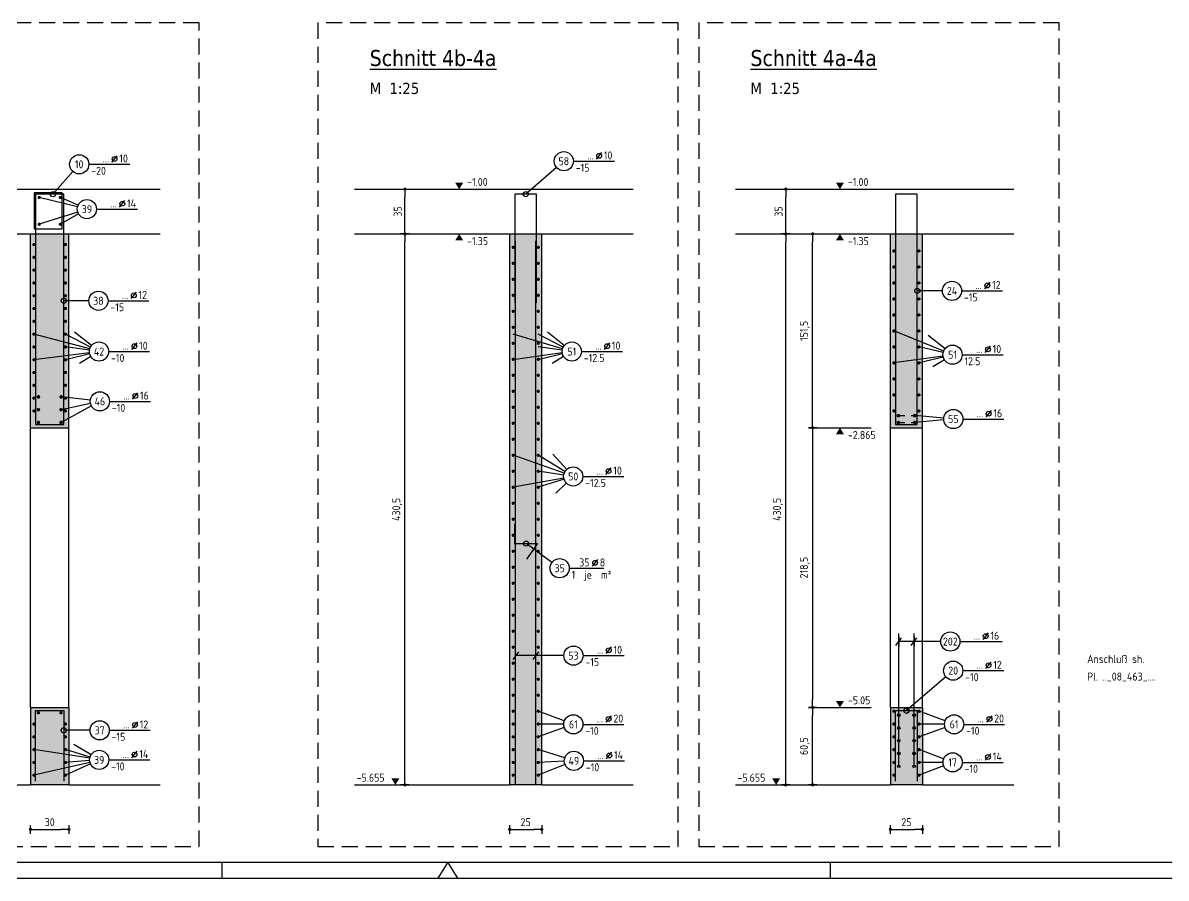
# Model space of a CAD drawing. Extents: x 40 to 158, y 100 to 142.
# Drawn here: x 67.79 to 85.65, y 99.59 to 112.96 of the extents above; entities that cross this region are included whole.
import ezdxf
from ezdxf.enums import TextEntityAlignment as Align

# ---------------------------------------------------------------- set-up
doc = ezdxf.new("R2010")
doc.units = 0
doc.header["$LTSCALE"] = 0.5
for name, pattern in [('AUSGEZOGEN', [1000.01, 1000, 0.01]), ('DASHED', [0.75, 0.5, -0.25]), ('HIDDEN2', [0.187, 0.125, -0.062]), ('STRICHLINIE', [0.75, 0.5, -0.25])]:
    doc.linetypes.add(name, pattern=pattern)
for name, color, linetype in [('ACHSEN', 7, 'Continuous'), ('AFU', 7, 'Continuous'), ('BETON', 7, 'Continuous'), ('DETAIL', 7, 'Continuous'), ('grau_mittel', 7, 'Continuous'), ('HILFE', 7, 'Continuous'), ('koten', 7, 'Continuous'), ('MASSE', 7, 'Continuous'), ('OBJEKT', 7, 'Continuous'), ('RAHMEN', 7, 'Continuous'), ('RND', 7, 'Continuous'), ('TEXT', 7, 'Continuous')]:
    doc.layers.add(name, color=color, linetype=linetype)
doc.styles.add('helv', font='tahoma.ttf')
doc.styles.add('txt', font='isocp.shx')
doc.linetypes.add('AFU_50K', pattern='A,0.15,["/",Standard,S=0.2,R=0,X=-0.01,Y=-0.1],0.07,["/",Standard,S=0.2,R=0,X=-0.01,Y=-0.1],0.15', length=0.37)
doc.dimstyles.new('DOT_I', dxfattribs={"dimscale": 0.5, "dimtxt": 0.25, "dimasz": 0.25, "dimexe": 0.1, "dimexo": 0.3, "dimgap": 0.1, "dimtad": 1, "dimdec": 3, "dimzin": 3, "dimtxsty": 'txt', "dimblk": 'DOT', "dimblk1": 'DOT', "dimblk2": 'DOT', "dimsah": 1, "dimcen": 0.1, "dimse1": 1, "dimse2": 1, "dimazin": 0, "dimtfac": 1, "dimtdec": 4, "dimtix": 1, "dimtmove": 2, "dimatfit": 3, "dimfxl": 0, "dimtvp": 1, "dimtolj": 1, "dimtzin": 0, "dimarcsym": 0})

# ---------------------------------------------------------------- blocks, each defined once
blk = doc.blocks.new('DOT')
at = {"layer": 'MASSE', "color": 7, "linetype": 'Continuous'}
for p, q in [((0, 0), (-1, 0)), ((0, 0.54), (0, -0.54))]:
    blk.add_line(p, q, dxfattribs=at)
at = {"layer": 'MASSE', "color": 7, "linetype": 'Continuous', "const_width": 0.2}
blk.add_lwpolyline([(-0.1, 0, 1), (0.1, 0, 1)], format="xyb", close=True, dxfattribs=at)
blk = doc.blocks.new('*D1217')
at = {"layer": 'DEFPOINTS', "color": 0, "linetype": 'AUSGEZOGEN', "transparency": 16777216}
for p in [(67.91, 100.353), (68.51, 100.353), (68.51, 100.353)]:
    blk.add_point(p, dxfattribs=at)
at = {"layer": 'MASSE', "color": 0, "linetype": 'AUSGEZOGEN', "lineweight": -2, "transparency": 16777216}
blk.add_line((68.035, 100.353), (68.385, 100.353), dxfattribs=at)
at = {"layer": 'MASSE', "color": 0, "linetype": 'AUSGEZOGEN', "lineweight": -2, "transparency": 16777216, "xscale": 0.125, "yscale": 0.125, "zscale": 0.125, "rotation": 180}
blk.add_blockref('DOT', (67.91, 100.353), dxfattribs=at)
at = {"layer": 'MASSE', "color": 0, "linetype": 'AUSGEZOGEN', "lineweight": -2, "transparency": 16777216, "xscale": 0.125, "yscale": 0.125, "zscale": 0.125}
blk.add_blockref('DOT', (68.51, 100.353), dxfattribs=at)
at = {"layer": 'MASSE', "color": 0, "linetype": 'AUSGEZOGEN', "transparency": 16777216, "insert": (68.21, 100.466), "char_height": 0.125, "attachment_point": 5, "style": 'txt'}
blk.add_mtext('\\A1;30', dxfattribs=at)
blk = doc.blocks.new('RND_LEI')
at = {"layer": 'RND', "color": 7, "linetype": 'Continuous'}
blk.add_line((1.022, 0.066), (1.19, 0.27), dxfattribs=at)
for centre, radius in [((0, 0), 0.3), ((1.106, 0.168), 0.075)]:
    blk.add_circle(centre, radius, dxfattribs=at)
at = {"layer": 'RND', "color": 7, "linetype": 'Continuous', "style": 'txt'}
blk.add_attdef('POSL', text='', height=0.25, dxfattribs=at).set_placement((0, 0), align=Align.MIDDLE)
blk.add_attdef('ANZ', text='', height=0.25, dxfattribs=at).set_placement((0.931, 0.057), align=Align.RIGHT)
for tag, p in [('DUM', (1.253, 0.057)), ('ABSTD', (1.674, 0.057)), ('POSTXT', (0.374, -0.327))]:
    blk.add_attdef(tag, p, '', height=0.25, dxfattribs=at)
blk = doc.blocks.new('*D1242')
at = {"layer": 'DEFPOINTS', "color": 0, "linetype": 'AUSGEZOGEN', "transparency": 16777216}
for p in [(80.131, 102.259), (80.131, 102.259), (80.131, 101.049)]:
    blk.add_point(p, dxfattribs=at)
at = {"layer": 'MASSE', "color": 0, "linetype": 'AUSGEZOGEN', "lineweight": -2, "transparency": 16777216}
blk.add_line((80.131, 101.174), (80.131, 102.134), dxfattribs=at)
at = {"layer": 'MASSE', "color": 0, "linetype": 'AUSGEZOGEN', "lineweight": -2, "transparency": 16777216, "xscale": 0.125, "yscale": 0.125, "zscale": 0.125}
for p, rotation in [((80.131, 102.259), 90), ((80.131, 101.049), 270)]:
    blk.add_blockref('DOT', p, dxfattribs=dict(at, rotation=rotation))
at = {"layer": 'MASSE', "color": 0, "linetype": 'AUSGEZOGEN', "transparency": 16777216, "insert": (80.009, 101.654), "char_height": 0.125, "attachment_point": 5, "rotation": 90, "style": 'txt'}
blk.add_mtext('\\A1;60,5', dxfattribs=at)
blk = doc.blocks.new('*D1243')
at = {"layer": 'DEFPOINTS', "color": 0, "linetype": 'AUSGEZOGEN', "transparency": 16777216}
for p in [(79.71, 109.659), (79.71, 109.659), (79.71, 101.049)]:
    blk.add_point(p, dxfattribs=at)
at = {"layer": 'MASSE', "color": 0, "linetype": 'AUSGEZOGEN', "lineweight": -2, "transparency": 16777216}
blk.add_line((79.71, 101.174), (79.71, 109.534), dxfattribs=at)
at = {"layer": 'MASSE', "color": 0, "linetype": 'AUSGEZOGEN', "lineweight": -2, "transparency": 16777216, "xscale": 0.125, "yscale": 0.125, "zscale": 0.125}
for p, rotation in [((79.71, 109.659), 90), ((79.71, 101.049), 270)]:
    blk.add_blockref('DOT', p, dxfattribs=dict(at, rotation=rotation))
at = {"layer": 'MASSE', "color": 0, "linetype": 'AUSGEZOGEN', "transparency": 16777216, "insert": (79.588, 105.354), "char_height": 0.125, "attachment_point": 5, "rotation": 90, "style": 'txt'}
blk.add_mtext('\\A1;430,5', dxfattribs=at)
blk = doc.blocks.new('OKRD_U')
at = {"color": 0, "linetype": 'ByBlock'}
blk.add_solid([(-0.125, -0.202), (0.125, -0.202), (0, 0)], dxfattribs=at)
at = {"color": 0, "linetype": 'ByBlock', "style": 'txt'}
blk.add_attdef('OKRD', (0.25, -0.35), '', height=0.25, dxfattribs=at)
blk = doc.blocks.new('OKRD_O')
at = {"color": 0, "linetype": 'ByBlock'}
blk.add_solid([(-0.125, 0.202), (0.125, 0.202), (0, 0)], dxfattribs=at)
at = {"color": 0, "linetype": 'ByBlock', "style": 'txt'}
blk.add_attdef('OKRD', (0.25, 0.1), '', height=0.25, dxfattribs=at)
blk = doc.blocks.new('*D1244')
at = {"layer": 'DEFPOINTS', "color": 0, "linetype": 'AUSGEZOGEN', "transparency": 16777216}
for p in [(79.71, 110.359), (79.71, 110.359), (79.71, 109.659)]:
    blk.add_point(p, dxfattribs=at)
at = {"layer": 'MASSE', "color": 0, "linetype": 'AUSGEZOGEN', "lineweight": -2, "transparency": 16777216}
blk.add_line((79.71, 109.784), (79.71, 110.234), dxfattribs=at)
at = {"layer": 'MASSE', "color": 0, "linetype": 'AUSGEZOGEN', "lineweight": -2, "transparency": 16777216, "xscale": 0.125, "yscale": 0.125, "zscale": 0.125}
for p, rotation in [((79.71, 110.359), 90), ((79.71, 109.659), 270)]:
    blk.add_blockref('DOT', p, dxfattribs=dict(at, rotation=rotation))
at = {"layer": 'MASSE', "color": 0, "linetype": 'AUSGEZOGEN', "transparency": 16777216, "insert": (79.598, 110.009), "char_height": 0.125, "attachment_point": 5, "rotation": 90, "style": 'txt'}
blk.add_mtext('\\A1;35', dxfattribs=at)
blk = doc.blocks.new('*D1245')
at = {"layer": 'DEFPOINTS', "color": 0, "linetype": 'AUSGEZOGEN', "transparency": 16777216}
for p in [(80.131, 106.629), (80.131, 102.259), (80.131, 102.259)]:
    blk.add_point(p, dxfattribs=at)
at = {"layer": 'MASSE', "color": 0, "linetype": 'AUSGEZOGEN', "lineweight": -2, "transparency": 16777216}
blk.add_line((80.131, 106.504), (80.131, 102.384), dxfattribs=at)
at = {"layer": 'MASSE', "color": 0, "linetype": 'AUSGEZOGEN', "lineweight": -2, "transparency": 16777216, "xscale": 0.125, "yscale": 0.125, "zscale": 0.125}
for p, rotation in [((80.131, 106.629), 90), ((80.131, 102.259), 270)]:
    blk.add_blockref('DOT', p, dxfattribs=dict(at, rotation=rotation))
at = {"layer": 'MASSE', "color": 0, "linetype": 'AUSGEZOGEN', "transparency": 16777216, "insert": (80.009, 104.444), "char_height": 0.125, "attachment_point": 5, "rotation": 90, "style": 'txt'}
blk.add_mtext('\\A1;218,5', dxfattribs=at)
blk = doc.blocks.new('*D1246')
at = {"layer": 'DEFPOINTS', "color": 0, "linetype": 'AUSGEZOGEN', "transparency": 16777216}
for p in [(80.131, 109.659), (80.131, 109.659), (80.131, 106.629)]:
    blk.add_point(p, dxfattribs=at)
at = {"layer": 'MASSE', "color": 0, "linetype": 'AUSGEZOGEN', "lineweight": -2, "transparency": 16777216}
blk.add_line((80.131, 106.754), (80.131, 109.534), dxfattribs=at)
at = {"layer": 'MASSE', "color": 0, "linetype": 'AUSGEZOGEN', "lineweight": -2, "transparency": 16777216, "xscale": 0.125, "yscale": 0.125, "zscale": 0.125}
for p, rotation in [((80.131, 109.659), 90), ((80.131, 106.629), 270)]:
    blk.add_blockref('DOT', p, dxfattribs=dict(at, rotation=rotation))
at = {"layer": 'MASSE', "color": 0, "linetype": 'AUSGEZOGEN', "transparency": 16777216, "insert": (80.009, 108.144), "char_height": 0.125, "attachment_point": 5, "rotation": 90, "style": 'txt'}
blk.add_mtext('\\A1;151,5', dxfattribs=at)
blk = doc.blocks.new('*D1247')
at = {"layer": 'DEFPOINTS', "color": 0, "linetype": 'AUSGEZOGEN', "transparency": 16777216}
for p in [(81.346, 100.353), (81.846, 100.353), (81.846, 100.353)]:
    blk.add_point(p, dxfattribs=at)
at = {"layer": 'MASSE', "color": 0, "linetype": 'AUSGEZOGEN', "lineweight": -2, "transparency": 16777216}
blk.add_line((81.471, 100.353), (81.721, 100.353), dxfattribs=at)
at = {"layer": 'MASSE', "color": 0, "linetype": 'AUSGEZOGEN', "lineweight": -2, "transparency": 16777216, "xscale": 0.125, "yscale": 0.125, "zscale": 0.125, "rotation": 180}
blk.add_blockref('DOT', (81.346, 100.353), dxfattribs=at)
at = {"layer": 'MASSE', "color": 0, "linetype": 'AUSGEZOGEN', "lineweight": -2, "transparency": 16777216, "xscale": 0.125, "yscale": 0.125, "zscale": 0.125}
blk.add_blockref('DOT', (81.846, 100.353), dxfattribs=at)
at = {"layer": 'MASSE', "color": 0, "linetype": 'AUSGEZOGEN', "transparency": 16777216, "insert": (81.596, 100.466), "char_height": 0.125, "attachment_point": 5, "style": 'txt'}
blk.add_mtext('\\A1;25', dxfattribs=at)
blk = doc.blocks.new('*D1239')
at = {"layer": 'DEFPOINTS', "color": 0, "linetype": 'AUSGEZOGEN', "transparency": 16777216}
for p in [(73.761, 109.659), (73.761, 109.659), (73.761, 101.049)]:
    blk.add_point(p, dxfattribs=at)
at = {"layer": 'MASSE', "color": 0, "linetype": 'AUSGEZOGEN', "lineweight": -2, "transparency": 16777216}
blk.add_line((73.761, 101.174), (73.761, 109.534), dxfattribs=at)
at = {"layer": 'MASSE', "color": 0, "linetype": 'AUSGEZOGEN', "lineweight": -2, "transparency": 16777216, "xscale": 0.125, "yscale": 0.125, "zscale": 0.125}
for p, rotation in [((73.761, 109.659), 90), ((73.761, 101.049), 270)]:
    blk.add_blockref('DOT', p, dxfattribs=dict(at, rotation=rotation))
at = {"layer": 'MASSE', "color": 0, "linetype": 'AUSGEZOGEN', "transparency": 16777216, "insert": (73.639, 105.354), "char_height": 0.125, "attachment_point": 5, "rotation": 90, "style": 'txt'}
blk.add_mtext('\\A1;430,5', dxfattribs=at)
blk = doc.blocks.new('*D1240')
at = {"layer": 'DEFPOINTS', "color": 0, "linetype": 'AUSGEZOGEN', "transparency": 16777216}
for p in [(73.761, 110.359), (73.761, 110.359), (73.761, 109.659)]:
    blk.add_point(p, dxfattribs=at)
at = {"layer": 'MASSE', "color": 0, "linetype": 'AUSGEZOGEN', "lineweight": -2, "transparency": 16777216}
blk.add_line((73.761, 109.784), (73.761, 110.234), dxfattribs=at)
at = {"layer": 'MASSE', "color": 0, "linetype": 'AUSGEZOGEN', "lineweight": -2, "transparency": 16777216, "xscale": 0.125, "yscale": 0.125, "zscale": 0.125}
for p, rotation in [((73.761, 110.359), 90), ((73.761, 109.659), 270)]:
    blk.add_blockref('DOT', p, dxfattribs=dict(at, rotation=rotation))
at = {"layer": 'MASSE', "color": 0, "linetype": 'AUSGEZOGEN', "transparency": 16777216, "insert": (73.648, 110.009), "char_height": 0.125, "attachment_point": 5, "rotation": 90, "style": 'txt'}
blk.add_mtext('\\A1;35', dxfattribs=at)
blk = doc.blocks.new('*D1241')
at = {"layer": 'DEFPOINTS', "color": 0, "linetype": 'AUSGEZOGEN', "transparency": 16777216}
for p in [(75.397, 100.353), (75.897, 100.353), (75.897, 100.353)]:
    blk.add_point(p, dxfattribs=at)
at = {"layer": 'MASSE', "color": 0, "linetype": 'AUSGEZOGEN', "lineweight": -2, "transparency": 16777216}
blk.add_line((75.522, 100.353), (75.772, 100.353), dxfattribs=at)
at = {"layer": 'MASSE', "color": 0, "linetype": 'AUSGEZOGEN', "lineweight": -2, "transparency": 16777216, "xscale": 0.125, "yscale": 0.125, "zscale": 0.125, "rotation": 180}
blk.add_blockref('DOT', (75.397, 100.353), dxfattribs=at)
at = {"layer": 'MASSE', "color": 0, "linetype": 'AUSGEZOGEN', "lineweight": -2, "transparency": 16777216, "xscale": 0.125, "yscale": 0.125, "zscale": 0.125}
blk.add_blockref('DOT', (75.897, 100.353), dxfattribs=at)
at = {"layer": 'MASSE', "color": 0, "linetype": 'AUSGEZOGEN', "transparency": 16777216, "insert": (75.647, 100.466), "char_height": 0.125, "attachment_point": 5, "style": 'txt'}
blk.add_mtext('\\A1;25', dxfattribs=at)
blk = doc.blocks.new('lei_gre')
at = {"layer": 'RND', "color": 7, "linetype": 'Continuous'}
for p, q in [((-0.09, -0.12), (0.09, 0.12)), ((0, 0.15), (0, -0.15))]:
    blk.add_line(p, q, dxfattribs=at)
blk = doc.blocks.new('A0-19-0')
at = {"color": 7, "linetype": 'Continuous'}
for p, q in [((68.95, 0.5), (68.64, 0)), ((69.26, 0), (68.95, 0.5))]:
    blk.add_line(p, q, dxfattribs=at)
at = {"layer": 'RAHMEN', "color": 5}
blk.add_line((2, 0.5), (137.4, 0.5), dxfattribs=at)
at = {"layer": 'RAHMEN', "color": 7}
for p, q in [((61.9, 0), (61.9, 0.5)), ((80.9, 0.5), (80.9, 0))]:
    blk.add_line(p, q, dxfattribs=at)
at = {"layer": 'RAHMEN'}
blk.add_line((0, 0), (137.9, 0), dxfattribs=at)

msp = doc.modelspace()

# ---------------------------------------------------------------- hatches: boundary and pattern name
at = {"layer": 'grau_mittel'}
for points in [[(68.5097, 109.6586), (67.9097, 109.6586), (67.9097, 106.6286), (68.5097, 106.6286)], [(75.3969, 101.0486), (75.8969, 101.0486), (75.8969, 109.6586), (75.3969, 109.6586)], [(81.3462, 106.6286), (81.8462, 106.6286), (81.8462, 109.6586), (81.3462, 109.6586)], [(68.5097, 102.2586), (67.9097, 102.2586), (67.9097, 101.0486), (68.5097, 101.0486)], [(81.3462, 102.2586), (81.3462, 101.0486), (81.8462, 101.0486), (81.8462, 102.2586)]]:
    msp.add_hatch(color=61, dxfattribs=at).paths.add_polyline_path(points)

# ---------------------------------------------------------------- linework, layer by layer
at = {"layer": 'ACHSEN', "color": 140, "linetype": 'AUSGEZOGEN'}
for p, q in [((81.4762, 101.3386), (81.4762, 103.4128)), ((81.7162, 101.3386), (81.7162, 103.4128))]:
    msp.add_line(p, q, dxfattribs=at)
at = {"layer": 'AFU', "color": 8, "linetype": 'AFU_50K'}
for p, q in [((67.9097, 109.6586), (68.5097, 109.6586)), ((75.3969, 109.6586), (75.8969, 109.6586)), ((81.3462, 109.6586), (81.8462, 109.6586)), ((68.5097, 101.0486), (67.9097, 101.0486)), ((75.8969, 101.0486), (75.3969, 101.0486)), ((81.8462, 101.0486), (81.3462, 101.0486))]:
    msp.add_line(p, q, dxfattribs=at)
at = {"layer": 'BETON', "color": 6, "linetype": 'AUSGEZOGEN'}
for p, q in [((65.4873, 110.3586), (69.9372, 110.3586)), ((72.9745, 110.3586), (77.3244, 110.3586)), ((78.9238, 110.3586), (83.2737, 110.3586)), ((65.4873, 109.6586), (67.9097, 109.6586)), ((67.9097, 106.6286), (67.9097, 109.6586)), ((68.5097, 106.6286), (68.5097, 109.6586)), ((68.5097, 109.6586), (69.9372, 109.6586)), ((72.9745, 109.6586), (75.3969, 109.6586)), ((75.3969, 101.0486), (75.3969, 109.6586)), ((75.8969, 101.0486), (75.8969, 109.6586)), ((75.8969, 109.6586), (77.3244, 109.6586)), ((78.9238, 109.6586), (81.3462, 109.6586)), ((81.3462, 106.6286), (81.3462, 109.6586)), ((81.8462, 106.6286), (81.8462, 109.6586)), ((81.8462, 109.6586), (83.2737, 109.6586)), ((67.9097, 106.6286), (68.5097, 106.6286)), ((81.3462, 106.6286), (81.8462, 106.6286)), ((67.9097, 102.2586), (68.5097, 102.2586)), ((67.9097, 102.2586), (67.9097, 101.0486)), ((68.5097, 102.2586), (68.5097, 101.0486)), ((81.3462, 102.2586), (81.8462, 102.2586)), ((81.3462, 102.2586), (81.3462, 101.0486)), ((81.8462, 102.2586), (81.8462, 101.0486)), ((65.4873, 101.0486), (67.9097, 101.0486)), ((68.5097, 101.0486), (69.9372, 101.0486)), ((72.9745, 101.0486), (75.3969, 101.0486)), ((75.8969, 101.0486), (77.3244, 101.0486)), ((78.9238, 101.0486), (81.3462, 101.0486)), ((81.8462, 101.0486), (83.2737, 101.0486))]:
    msp.add_line(p, q, dxfattribs=at)
at = {"layer": 'DETAIL', "color": 102, "linetype": 'STRICHLINIE'}
for points in [[(64.914, 112.9572), (64.914, 100.0879), (70.5442, 100.0879), (70.5442, 112.9572)], [(72.4012, 112.9572), (72.4012, 100.0879), (78.0314, 100.0879), (78.0314, 112.9572)], [(78.3505, 112.9572), (78.3505, 100.0879), (83.9807, 100.0879), (83.9807, 112.9572)]]:
    msp.add_lwpolyline(points, close=True, dxfattribs=at)
at = {"layer": 'HILFE', "color": 102, "linetype": 'AUSGEZOGEN'}
for p, q in [((80.1309, 106.6286), (81.0475, 106.6286)), ((80.1309, 102.2586), (81.0475, 102.2586))]:
    msp.add_line(p, q, dxfattribs=at)
at = {"layer": 'OBJEKT', "color": 7, "linetype": 'AUSGEZOGEN'}
for p, q in [((67.9097, 102.2586), (67.9097, 106.6286)), ((68.5097, 102.2586), (68.5097, 106.6286)), ((81.3462, 102.2586), (81.3462, 106.6286)), ((81.8462, 102.2586), (81.8462, 106.6286))]:
    msp.add_line(p, q, dxfattribs=at)
at = {"layer": 'RND', "color": 7, "linetype": 'AUSGEZOGEN'}
for p, q in [((76.3924, 110.7947), (77.0324, 110.7947)), ((68.821, 110.7466), (69.461, 110.7466)), ((68.9411, 110.0459), (69.5811, 110.0459)), ((69.1211, 108.6144), (69.7611, 108.6144)), ((82.4576, 108.7691), (83.0976, 108.7691)), ((69.1304, 107.821), (69.7704, 107.821)), ((76.5176, 107.821), (77.1576, 107.821)), ((82.4669, 107.771), (83.1069, 107.771)), ((69.144, 107.0419), (69.784, 107.0419)), ((82.4784, 106.7656), (83.1184, 106.7656)), ((76.5395, 105.8683), (77.1795, 105.8683)), ((76.3284, 104.4342), (76.8684, 104.4342)), ((82.4319, 103.2884), (83.0919, 103.2884)), ((76.5432, 103.0686), (77.1832, 103.0686)), ((82.4766, 102.8339), (83.1166, 102.8339)), ((69.1401, 101.9014), (69.7801, 101.9014)), ((76.5413, 101.9947), (77.1813, 101.9947)), ((82.4906, 101.9947), (83.1306, 101.9947)), ((69.1329, 101.4386), (69.7729, 101.4386)), ((76.5502, 101.4244), (77.1902, 101.4244)), ((82.4678, 101.4007), (83.1078, 101.4007))]:
    msp.add_line(p, q, dxfattribs=at)
at = {"layer": 'RND', "color": 102, "linetype": 'AUSGEZOGEN'}
for p, q in [((68.572, 110.634), (68.2597, 110.2786)), ((76.1289, 110.6966), (75.6469, 110.28)), ((68.6454, 110.0816), (68.0463, 110.2286)), ((68.6538, 110.1063), (68.376, 110.2286)), ((68.6481, 110.0005), (68.0463, 109.8097)), ((68.6607, 109.9717), (68.376, 109.8097)), ((68.8211, 108.6144), (68.4297, 108.6144)), ((82.1576, 108.7691), (81.7662, 108.7691)), ((68.8365, 107.8636), (67.9634, 108.0924)), ((68.8472, 107.8899), (68.456, 108.0924)), ((68.8626, 107.9138), (68.5996, 108.1212)), ((76.2238, 107.8636), (75.4506, 108.0924)), ((76.2344, 107.8899), (75.8432, 108.0924)), ((76.2498, 107.9138), (75.9868, 108.1212)), ((82.1779, 107.8273), (81.3999, 108.1424)), ((82.1991, 107.8638), (81.9361, 108.0712)), ((68.8318, 107.8002), (67.9634, 107.6924)), ((68.8317, 107.8412), (68.456, 107.8924)), ((68.8347, 107.7853), (68.456, 107.6924)), ((68.8527, 107.7423), (68.6738, 107.6322)), ((76.219, 107.8002), (75.4506, 107.6924)), ((76.219, 107.8412), (75.8432, 107.8924)), ((76.2219, 107.7853), (75.8432, 107.6924)), ((76.2399, 107.7423), (76.061, 107.6322)), ((82.1683, 107.7502), (81.3999, 107.6424)), ((82.1708, 107.8048), (81.7925, 107.8924)), ((82.1712, 107.7353), (81.7925, 107.6424)), ((82.1892, 107.6923), (82.0103, 107.5822)), ((68.845, 107.0592), (68.3887, 107.112)), ((68.8473, 107.0104), (68.3887, 106.912)), ((68.8623, 106.9701), (68.3887, 106.712)), ((82.179, 106.7788), (81.7252, 106.8192)), ((82.179, 106.7523), (81.7252, 106.712)), ((76.2481, 105.9182), (75.4506, 106.1994)), ((76.2612, 105.946), (75.8432, 106.1994)), ((76.2885, 105.9791), (76.0707, 106.2181)), ((76.2411, 105.8903), (75.8432, 105.9494)), ((76.2419, 105.8417), (75.4506, 105.6994)), ((76.2462, 105.824), (75.8432, 105.6994)), ((76.2815, 105.7642), (76.119, 105.6075)), ((76.0573, 104.5227), (75.6523, 104.8187)), ((82.1319, 103.2884), (81.4762, 103.2884)), ((76.2432, 103.0686), (75.4904, 103.0686)), ((82.2127, 102.7364), (81.5962, 102.2086)), ((76.2508, 102.0472), (75.8432, 102.1994)), ((82.2001, 102.0472), (81.7925, 102.1994)), ((68.8401, 101.9014), (68.4297, 101.9014)), ((76.2413, 101.996), (75.8432, 101.9994)), ((76.25, 101.9444), (75.8432, 101.7994)), ((82.1906, 101.996), (81.7925, 101.9994)), ((82.1993, 101.9444), (81.7925, 101.7994)), ((68.8551, 101.5171), (68.5882, 101.681)), ((68.8352, 101.4644), (67.9634, 101.5994)), ((68.8395, 101.4824), (68.456, 101.5994)), ((76.2571, 101.4693), (75.8432, 101.5994)), ((82.1775, 101.4537), (81.7925, 101.5994)), ((68.8378, 101.4008), (67.9634, 101.1994)), ((68.8333, 101.4275), (68.456, 101.3994)), ((68.8463, 101.3766), (68.456, 101.1994)), ((76.2504, 101.4177), (75.8432, 101.3994)), ((76.2611, 101.3682), (75.8432, 101.1994)), ((82.1678, 101.4003), (81.7925, 101.3994)), ((82.1777, 101.347), (81.7925, 101.1994))]:
    msp.add_line(p, q, dxfattribs=at)
at = {"layer": 'RND', "color": 1, "linetype": 'HIDDEN2'}
for p, q in [((81.4697, 106.8192), (81.7252, 106.8192)), ((81.4697, 106.712), (81.7252, 106.712))]:
    msp.add_line(p, q, dxfattribs=at)
at = {"layer": 'RND', "color": 1, "linetype": 'AUSGEZOGEN'}
for points in [[(67.9665, 109.7391), (68.4065, 109.7391), (68.4065, 110.2991), (67.9665, 110.2991)], [(67.9897, 106.6786), (68.4297, 106.6786), (68.4297, 110.2786), (67.9897, 110.2786)], [(81.4262, 106.6786), (81.7662, 106.6786), (81.7662, 110.2786), (81.4262, 110.2786)]]:
    msp.add_lwpolyline(points, close=True, dxfattribs=at)
at = {"layer": 'RND', "color": 7, "linetype": 'AUSGEZOGEN'}
for points, const_width in [([(68.0338, 110.2286, 1), (68.0588, 110.2286, 1)], 0.025), ([(68.3885, 110.2286, -1), (68.3635, 110.2286, -1)], 0.025), ([(68.0338, 109.8097, -1), (68.0588, 109.8097, -1)], 0.025), ([(68.3885, 109.8097, 1), (68.3635, 109.8097, 1)], 0.025), ([(67.9509, 109.4924, 1), (67.9759, 109.4924, 1)], 0.025), ([(68.4685, 109.4924, -1), (68.4435, 109.4924, -1)], 0.025), ([(75.4381, 109.4494, 1), (75.4631, 109.4494, 1)], 0.025), ([(75.8557, 109.4494, -1), (75.8307, 109.4494, -1)], 0.025), ([(81.3874, 109.3924, 1), (81.4124, 109.3924, 1)], 0.025), ([(81.805, 109.3924, -1), (81.78, 109.3924, -1)], 0.025), ([(67.9509, 109.2924, 1), (67.9759, 109.2924, 1)], 0.025), ([(68.4685, 109.2924, -1), (68.4435, 109.2924, -1)], 0.025), ([(75.4381, 109.1994, 1), (75.4631, 109.1994, 1)], 0.025), ([(75.8557, 109.1994, -1), (75.8307, 109.1994, -1)], 0.025), ([(81.3874, 109.1424, 1), (81.4124, 109.1424, 1)], 0.025), ([(81.805, 109.1424, -1), (81.78, 109.1424, -1)], 0.025), ([(67.9509, 109.0924, 1), (67.9759, 109.0924, 1)], 0.025), ([(68.4685, 109.0924, -1), (68.4435, 109.0924, -1)], 0.025), ([(75.4381, 108.9494, 1), (75.4631, 108.9494, 1)], 0.025), ([(75.8557, 108.9494, -1), (75.8307, 108.9494, -1)], 0.025), ([(67.9509, 108.8924, 1), (67.9759, 108.8924, 1)], 0.025), ([(68.4685, 108.8924, -1), (68.4435, 108.8924, -1)], 0.025), ([(81.3874, 108.8924, 1), (81.4124, 108.8924, 1)], 0.025), ([(81.805, 108.8924, -1), (81.78, 108.8924, -1)], 0.025), ([(67.9509, 108.6924, 1), (67.9759, 108.6924, 1)], 0.025), ([(68.4685, 108.6924, -1), (68.4435, 108.6924, -1)], 0.025), ([(75.4381, 108.6994, 1), (75.4631, 108.6994, 1)], 0.025), ([(75.8557, 108.6994, -1), (75.8307, 108.6994, -1)], 0.025), ([(81.3874, 108.6424, 1), (81.4124, 108.6424, 1)], 0.025), ([(81.805, 108.6424, -1), (81.78, 108.6424, -1)], 0.025), ([(67.9509, 108.4924, 1), (67.9759, 108.4924, 1)], 0.025), ([(68.4685, 108.4924, -1), (68.4435, 108.4924, -1)], 0.025), ([(75.4381, 108.4494, 1), (75.4631, 108.4494, 1)], 0.025), ([(75.8557, 108.4494, -1), (75.8307, 108.4494, -1)], 0.025), ([(67.9509, 108.2924, 1), (67.9759, 108.2924, 1)], 0.025), ([(68.4685, 108.2924, -1), (68.4435, 108.2924, -1)], 0.025), ([(81.3874, 108.3924, 1), (81.4124, 108.3924, 1)], 0.025), ([(81.805, 108.3924, -1), (81.78, 108.3924, -1)], 0.025), ([(67.9509, 108.0924, 1), (67.9759, 108.0924, 1)], 0.025), ([(68.4685, 108.0924, -1), (68.4435, 108.0924, -1)], 0.025), ([(75.4381, 108.1994, 1), (75.4631, 108.1994, 1)], 0.025), ([(75.8557, 108.1994, -1), (75.8307, 108.1994, -1)], 0.025), ([(81.3874, 108.1424, 1), (81.4124, 108.1424, 1)], 0.025), ([(81.805, 108.1424, -1), (81.78, 108.1424, -1)], 0.025), ([(67.9509, 107.8924, 1), (67.9759, 107.8924, 1)], 0.025), ([(68.4685, 107.8924, -1), (68.4435, 107.8924, -1)], 0.025), ([(75.4381, 107.9494, 1), (75.4631, 107.9494, 1)], 0.025), ([(75.8557, 107.9494, -1), (75.8307, 107.9494, -1)], 0.025), ([(81.3874, 107.8924, 1), (81.4124, 107.8924, 1)], 0.025), ([(81.805, 107.8924, -1), (81.78, 107.8924, -1)], 0.025), ([(67.9509, 107.6924, 1), (67.9759, 107.6924, 1)], 0.025), ([(68.4685, 107.6924, -1), (68.4435, 107.6924, -1)], 0.025), ([(75.4381, 107.6994, 1), (75.4631, 107.6994, 1)], 0.025), ([(75.8557, 107.6994, -1), (75.8307, 107.6994, -1)], 0.025), ([(81.3874, 107.6424, 1), (81.4124, 107.6424, 1)], 0.025), ([(81.805, 107.6424, -1), (81.78, 107.6424, -1)], 0.025), ([(67.9509, 107.4924, 1), (67.9759, 107.4924, 1)], 0.025), ([(68.4685, 107.4924, -1), (68.4435, 107.4924, -1)], 0.025), ([(75.4381, 107.4494, 1), (75.4631, 107.4494, 1)], 0.025), ([(75.8557, 107.4494, -1), (75.8307, 107.4494, -1)], 0.025), ([(81.3874, 107.3924, 1), (81.4124, 107.3924, 1)], 0.025), ([(81.805, 107.3924, -1), (81.78, 107.3924, -1)], 0.025), ([(67.9509, 107.2924, 1), (67.9759, 107.2924, 1)], 0.025), ([(68.4685, 107.2924, -1), (68.4435, 107.2924, -1)], 0.025), ([(75.4381, 107.1994, 1), (75.4631, 107.1994, 1)], 0.025), ([(75.8557, 107.1994, -1), (75.8307, 107.1994, -1)], 0.025), ([(67.9509, 107.0924, 1), (67.9759, 107.0924, 1)], 0.025), ([(68.0192, 107.112, 1), (68.0472, 107.112, 1)], 0.028), ([(68.3747, 107.112, 1), (68.4027, 107.112, 1)], 0.028), ([(68.4685, 107.0924, -1), (68.4435, 107.0924, -1)], 0.025), ([(81.3874, 107.1424, 1), (81.4124, 107.1424, 1)], 0.025), ([(81.805, 107.1424, -1), (81.78, 107.1424, -1)], 0.025), ([(67.9509, 106.8924, 1), (67.9759, 106.8924, 1)], 0.025), ([(68.0192, 106.912, 1), (68.0472, 106.912, 1)], 0.028), ([(68.3747, 106.912, 1), (68.4027, 106.912, 1)], 0.028), ([(68.4685, 106.8924, -1), (68.4435, 106.8924, -1)], 0.025), ([(75.4381, 106.9494, 1), (75.4631, 106.9494, 1)], 0.025), ([(75.8557, 106.9494, -1), (75.8307, 106.9494, -1)], 0.025), ([(81.3874, 106.8924, 1), (81.4124, 106.8924, 1)], 0.025), ([(81.4557, 106.8192, 1), (81.4837, 106.8192, 1)], 0.028), ([(81.7112, 106.8192, 1), (81.7392, 106.8192, 1)], 0.028), ([(81.805, 106.8924, -1), (81.78, 106.8924, -1)], 0.025), ([(68.0192, 106.712, 1), (68.0472, 106.712, 1)], 0.028), ([(68.3747, 106.712, 1), (68.4027, 106.712, 1)], 0.028), ([(75.4381, 106.6994, 1), (75.4631, 106.6994, 1)], 0.025), ([(75.8557, 106.6994, -1), (75.8307, 106.6994, -1)], 0.025), ([(81.4557, 106.712, 1), (81.4837, 106.712, 1)], 0.028), ([(81.7112, 106.712, 1), (81.7392, 106.712, 1)], 0.028), ([(75.4381, 106.4494, 1), (75.4631, 106.4494, 1)], 0.025), ([(75.8557, 106.4494, -1), (75.8307, 106.4494, -1)], 0.025), ([(75.4381, 106.1994, 1), (75.4631, 106.1994, 1)], 0.025), ([(75.8557, 106.1994, -1), (75.8307, 106.1994, -1)], 0.025), ([(75.4381, 105.9494, 1), (75.4631, 105.9494, 1)], 0.025), ([(75.8557, 105.9494, -1), (75.8307, 105.9494, -1)], 0.025), ([(75.4381, 105.6994, 1), (75.4631, 105.6994, 1)], 0.025), ([(75.8557, 105.6994, -1), (75.8307, 105.6994, -1)], 0.025), ([(75.4381, 105.4494, 1), (75.4631, 105.4494, 1)], 0.025), ([(75.8557, 105.4494, -1), (75.8307, 105.4494, -1)], 0.025), ([(75.4381, 105.1994, 1), (75.4631, 105.1994, 1)], 0.025), ([(75.8557, 105.1994, -1), (75.8307, 105.1994, -1)], 0.025), ([(75.4381, 104.9494, 1), (75.4631, 104.9494, 1)], 0.025), ([(75.8557, 104.9494, -1), (75.8307, 104.9494, -1)], 0.025), ([(75.4381, 104.6994, 1), (75.4631, 104.6994, 1)], 0.025), ([(75.8557, 104.6994, -1), (75.8307, 104.6994, -1)], 0.025), ([(75.4381, 104.4494, 1), (75.4631, 104.4494, 1)], 0.025), ([(75.8557, 104.4494, -1), (75.8307, 104.4494, -1)], 0.025), ([(75.4381, 104.1994, 1), (75.4631, 104.1994, 1)], 0.025), ([(75.8557, 104.1994, -1), (75.8307, 104.1994, -1)], 0.025), ([(75.4381, 103.9494, 1), (75.4631, 103.9494, 1)], 0.025), ([(75.8557, 103.9494, -1), (75.8307, 103.9494, -1)], 0.025), ([(75.4381, 103.6994, 1), (75.4631, 103.6994, 1)], 0.025), ([(75.8557, 103.6994, -1), (75.8307, 103.6994, -1)], 0.025), ([(75.4381, 103.4494, 1), (75.4631, 103.4494, 1)], 0.025), ([(75.8557, 103.4494, -1), (75.8307, 103.4494, -1)], 0.025), ([(75.4381, 103.1994, 1), (75.4631, 103.1994, 1)], 0.025), ([(75.8557, 103.1994, -1), (75.8307, 103.1994, -1)], 0.025), ([(75.4381, 102.9494, 1), (75.4631, 102.9494, 1)], 0.025), ([(75.8557, 102.9494, -1), (75.8307, 102.9494, -1)], 0.025), ([(75.4381, 102.6994, 1), (75.4631, 102.6994, 1)], 0.025), ([(75.8557, 102.6994, -1), (75.8307, 102.6994, -1)], 0.025), ([(75.4381, 102.4494, 1), (75.4631, 102.4494, 1)], 0.025), ([(75.8557, 102.4494, -1), (75.8307, 102.4494, -1)], 0.025), ([(68.0205, 102.1747, 1), (68.0455, 102.1747, 1)], 0.025), ([(68.3988, 102.1747, -1), (68.3738, 102.1747, -1)], 0.025), ([(75.4381, 102.1994, 1), (75.4631, 102.1994, 1)], 0.025), ([(75.8557, 102.1994, -1), (75.8307, 102.1994, -1)], 0.025), ([(81.3874, 102.1994, 1), (81.4124, 102.1994, 1)], 0.025), ([(81.805, 102.1994, -1), (81.78, 102.1994, -1)], 0.025), ([(67.9509, 101.9994, 1), (67.9759, 101.9994, 1)], 0.025), ([(68.4685, 101.9994, -1), (68.4435, 101.9994, -1)], 0.025), ([(75.4381, 101.9994, 1), (75.4631, 101.9994, 1)], 0.025), ([(75.8557, 101.9994, -1), (75.8307, 101.9994, -1)], 0.025), ([(81.3874, 101.9994, 1), (81.4124, 101.9994, 1)], 0.025), ([(81.805, 101.9994, -1), (81.78, 101.9994, -1)], 0.025), ([(67.9509, 101.7994, 1), (67.9759, 101.7994, 1)], 0.025), ([(68.4685, 101.7994, -1), (68.4435, 101.7994, -1)], 0.025), ([(75.4381, 101.7994, 1), (75.4631, 101.7994, 1)], 0.025), ([(75.8557, 101.7994, -1), (75.8307, 101.7994, -1)], 0.025), ([(81.3874, 101.7994, 1), (81.4124, 101.7994, 1)], 0.025), ([(81.805, 101.7994, -1), (81.78, 101.7994, -1)], 0.025), ([(67.9509, 101.5994, 1), (67.9759, 101.5994, 1)], 0.025), ([(68.4685, 101.5994, -1), (68.4435, 101.5994, -1)], 0.025), ([(75.4381, 101.5994, 1), (75.4631, 101.5994, 1)], 0.025), ([(75.8557, 101.5994, -1), (75.8307, 101.5994, -1)], 0.025), ([(81.3874, 101.5994, 1), (81.4124, 101.5994, 1)], 0.025), ([(81.805, 101.5994, -1), (81.78, 101.5994, -1)], 0.025), ([(67.9509, 101.3994, 1), (67.9759, 101.3994, 1)], 0.025), ([(68.4685, 101.3994, -1), (68.4435, 101.3994, -1)], 0.025), ([(75.4381, 101.3994, 1), (75.4631, 101.3994, 1)], 0.025), ([(75.8557, 101.3994, -1), (75.8307, 101.3994, -1)], 0.025), ([(81.3874, 101.3994, 1), (81.4124, 101.3994, 1)], 0.025), ([(81.805, 101.3994, -1), (81.78, 101.3994, -1)], 0.025), ([(67.9509, 101.1994, 1), (67.9759, 101.1994, 1)], 0.025), ([(68.4685, 101.1994, -1), (68.4435, 101.1994, -1)], 0.025), ([(75.4381, 101.1994, 1), (75.4631, 101.1994, 1)], 0.025), ([(75.8557, 101.1994, -1), (75.8307, 101.1994, -1)], 0.025), ([(81.3874, 101.1994, 1), (81.4124, 101.1994, 1)], 0.025), ([(81.805, 101.1994, -1), (81.78, 101.1994, -1)], 0.025)]:
    msp.add_lwpolyline(points, format="xyb", close=True, dxfattribs=dict(at, const_width=const_width))
at = {"layer": 'RND', "color": 1, "linetype": 'AUSGEZOGEN'}
for points in [[(75.8169, 108.58), (75.8169, 110.28), (75.4769, 110.28), (75.4769, 108.58)], [(75.4904, 101.0486), (75.4904, 109.5486)], [(75.8034, 101.0486), (75.8034, 109.5486)], [(75.4713, 105.1233), (75.4713, 104.8187), (75.8333, 104.8187), (75.6589, 104.5739)], [(67.9897, 101.1086), (67.9897, 102.2086), (68.4297, 102.2086), (68.4297, 101.1086)], [(81.4262, 101.1086), (81.4262, 102.2086), (81.7662, 102.2086), (81.7662, 101.1086)]]:
    msp.add_lwpolyline(points, dxfattribs=at)
at = {"layer": 'RND', "color": 7, "linetype": 'AUSGEZOGEN'}
for centre, radius in [((68.2597, 110.2786), 0.04), ((75.6469, 110.28), 0.04), ((81.7662, 108.7691), 0.04), ((68.4297, 108.6144), 0.04), ((75.6523, 104.8187), 0.04), ((81.5962, 102.2086), 0.04), ((81.4762, 102.1386), 0.02), ((81.7162, 102.1386), 0.02), ((68.4297, 101.9014), 0.04), ((81.4762, 101.9386), 0.02), ((81.7162, 101.9386), 0.02), ((81.4762, 101.7386), 0.02), ((81.7162, 101.7386), 0.02), ((81.4762, 101.5386), 0.02), ((81.7162, 101.5386), 0.02), ((81.4762, 101.3386), 0.02), ((81.7162, 101.3386), 0.02)]:
    msp.add_circle(centre, radius, dxfattribs=at)

# ---------------------------------------------------------------- block references
at = {"layer": 'koten', "color": 7, "linetype": 'DASHED'}
ref = msp.add_blockref('OKRD_O', (74.6078, 110.3586), dxfattribs=dict(at, xscale=0.5, yscale=0.5, zscale=0.5))
ref.add_attrib('OKRD', '-1.00', (74.7328, 110.4086), dxfattribs={"height": 0.125, "style": 'txt'})
ref = msp.add_blockref('OKRD_O', (80.5571, 110.3586), dxfattribs=dict(at, xscale=0.5, yscale=0.5, zscale=0.5))
ref.add_attrib('OKRD', '-1.00', (80.6821, 110.4086), dxfattribs={"height": 0.125, "style": 'txt'})
at = {"layer": 'koten', "color": 7, "linetype": 'AUSGEZOGEN'}
ref = msp.add_blockref('OKRD_U', (74.6078, 109.6586), dxfattribs=dict(at, xscale=0.5, yscale=0.5, zscale=0.5))
ref.add_attrib('OKRD', '-1.35', (74.7328, 109.4836), dxfattribs={"height": 0.125, "style": 'txt'})
ref = msp.add_blockref('OKRD_U', (80.5571, 109.6586), dxfattribs=dict(at, xscale=0.5, yscale=0.5, zscale=0.5))
ref.add_attrib('OKRD', '-1.35', (80.6821, 109.4836), dxfattribs={"height": 0.125, "style": 'txt'})
ref = msp.add_blockref('OKRD_U', (80.5571, 106.6286), dxfattribs=dict(at, xscale=0.5, yscale=0.5, zscale=0.5))
ref.add_attrib('OKRD', '-2.865', (80.6821, 106.4536), dxfattribs={"height": 0.125, "style": 'txt'})
ref = msp.add_blockref('OKRD_O', (80.5571, 102.2586), dxfattribs=dict(at, xscale=0.5, yscale=0.5, zscale=0.5))
ref.add_attrib('OKRD', '-5.05', (80.6821, 102.3086), dxfattribs={"height": 0.125, "style": 'txt'})
at = {"layer": 'koten', "color": 7, "linetype": 'DASHED'}
ref = msp.add_blockref('OKRD_O', (73.6113, 101.0486), dxfattribs=dict(at, xscale=-0.5, yscale=0.5, zscale=0.5))
ref.add_attrib('OKRD', '-5.655', (73.0061, 101.0986), dxfattribs={"height": 0.125, "style": 'txt'})
ref = msp.add_blockref('OKRD_O', (79.5606, 101.0486), dxfattribs=dict(at, xscale=-0.5, yscale=0.5, zscale=0.5))
ref.add_attrib('OKRD', '-5.655', (78.9554, 101.0986), dxfattribs={"height": 0.125, "style": 'txt'})
at = {"layer": 'RAHMEN', "color": 7, "linetype": 'AUSGEZOGEN', "xscale": 0.5, "yscale": 0.5, "zscale": 0.5}
msp.add_blockref('A0-19-0', (39.9553, 99.5912), dxfattribs=at)
at = {"layer": 'RND', "color": 7, "linetype": 'AUSGEZOGEN', "xscale": 0.5, "yscale": 0.5, "zscale": 0.5}
for p, values in [((76.2424, 110.7947), {'POSL': '58', 'DUM': '10', 'ANZ': '...', 'POSTXT': '-15'}), ((68.671, 110.7466), {'POSL': '10', 'DUM': '10', 'ANZ': '...', 'POSTXT': '-20'}), ((68.7911, 110.0459), {'POSL': '39', 'DUM': '14', 'ANZ': '...'}), ((82.3076, 108.7691), {'POSL': '24', 'DUM': '12', 'ANZ': '...', 'POSTXT': '-15'}), ((68.9711, 108.6144), {'POSL': '38', 'DUM': '12', 'ANZ': '...', 'POSTXT': '-15'}), ((68.9804, 107.821), {'POSL': '42', 'DUM': '10', 'ANZ': '...', 'POSTXT': '-10'}), ((76.3676, 107.821), {'POSL': '51', 'DUM': '10', 'ANZ': '...', 'POSTXT': '-12.5'}), ((82.3169, 107.771), {'POSL': '51', 'DUM': '10', 'ANZ': '...', 'POSTXT': '12.5'}), ((68.994, 107.0419), {'POSL': '46', 'DUM': '16', 'ANZ': '...', 'POSTXT': '-10'}), ((82.3284, 106.7656), {'POSL': '55', 'DUM': '16', 'ANZ': '...'}), ((76.3895, 105.8683), {'POSL': '50', 'DUM': '10', 'ANZ': '...', 'POSTXT': '-12.5'}), ((76.1784, 104.4342), {'POSL': '35', 'DUM': '8', 'ANZ': '35', 'POSTXT': '1  je  m²'}), ((82.2819, 103.2884), {'POSL': '202', 'DUM': '16', 'ANZ': '...'}), ((76.3932, 103.0686), {'POSL': '53', 'DUM': '10', 'ANZ': '...', 'POSTXT': '-15'}), ((82.3266, 102.8339), {'POSL': '20', 'DUM': '12', 'ANZ': '...', 'POSTXT': '-10'}), ((68.9901, 101.9014), {'POSL': '37', 'DUM': '12', 'ANZ': '...', 'POSTXT': '-15'}), ((76.3913, 101.9947), {'POSL': '61', 'DUM': '20', 'ANZ': '...', 'POSTXT': '-10'}), ((82.3406, 101.9947), {'POSL': '61', 'DUM': '20', 'ANZ': '...', 'POSTXT': '-10'}), ((68.9829, 101.4386), {'POSL': '39', 'DUM': '14', 'ANZ': '...', 'POSTXT': '-10'}), ((76.4002, 101.4244), {'POSL': '49', 'DUM': '14', 'ANZ': '...', 'POSTXT': '-10'}), ((82.3178, 101.4007), {'POSL': '17', 'DUM': '14', 'ANZ': '...', 'POSTXT': '-10'})]:
    msp.add_blockref('RND_LEI', p, dxfattribs=at).add_auto_attribs(values)
for p in [(81.4762, 103.2884), (81.7162, 103.2884)]:
    msp.add_blockref('lei_gre', p, dxfattribs=at)
at = {"layer": 'RND', "color": 102, "linetype": 'AUSGEZOGEN', "xscale": 0.5, "yscale": 0.5, "zscale": 0.5, "rotation": 180}
for p in [(75.4904, 103.0686), (75.8034, 103.0686)]:
    msp.add_blockref('lei_gre', p, dxfattribs=at)

# ---------------------------------------------------------------- texts
at = {"layer": 'TEXT', "color": 6, "linetype": 'AUSGEZOGEN', "style": 'helv'}
for s, p in [('%%USchnitt 4b-4a', (73.2101, 112.2831)), ('%%USchnitt 4a-4a', (79.1594, 112.2831))]:
    msp.add_text(s, height=0.25, dxfattribs=at).set_placement(p)
at = {"layer": 'TEXT', "color": 1, "linetype": 'AUSGEZOGEN', "style": 'helv'}
for p in [(73.2101, 111.8456), (79.1594, 111.8456)]:
    msp.add_text('M  1:25', height=0.175, dxfattribs=at).set_placement(p)
at = {"layer": 'TEXT', "color": 7, "linetype": 'HIDDEN2', "style": 'txt'}
for s, p in [('Anschluß sh. ', (84.42, 102.953)), ('Pl. .._08_463_....', (84.42, 102.6783))]:
    msp.add_text(s, height=0.125, dxfattribs=at).set_placement(p)

# ---------------------------------------------------------------- dimensions: what is measured, and where the dimension line sits
at = {"layer": 'MASSE', "color": 7, "linetype": 'AUSGEZOGEN'}
for base, p1, p2, override, picture, middle in [((73.7608, 110.3586), (73.7608, 109.6586), (73.7608, 110.3586), {"dimdec": 0, "dimlfac": 50}, '*D1240', (73.6483, 110.0086)), ((79.7101, 110.3586), (79.7101, 109.6586), (79.7101, 110.3586), {"dimdec": 0, "dimlfac": 50}, '*D1244', (79.5976, 110.0086)), ((73.7608, 109.6586), (73.7608, 101.0486), (73.7608, 109.6586), {"dimdec": 1, "dimlfac": 50}, '*D1239', (73.6389, 105.3536)), ((79.7101, 109.6586), (79.7101, 101.0486), (79.7101, 109.6586), {"dimdec": 1, "dimlfac": 50}, '*D1243', (79.5882, 105.3536)), ((80.1309, 109.6586), (80.1309, 106.6286), (80.1309, 109.6586), {"dimdec": 1, "dimlfac": 50}, '*D1246', (80.009, 108.1436)), ((80.1309, 102.2586), (80.1309, 106.6286), (80.1309, 102.2586), {"dimdec": 1, "dimlfac": 50}, '*D1245', (80.009, 104.4436)), ((80.1309, 102.2586), (80.1309, 101.0486), (80.1309, 102.2586), {"dimdec": 1, "dimlfac": 50}, '*D1242', (80.009, 101.6536))]:
    dim = msp.add_linear_dim(base=base, p1=p1, p2=p2, angle=90, dimstyle='DOT_I', override=override, dxfattribs=at)
    dim.commit()
    dim.dimension.update_dxf_attribs({"geometry": picture, "text_midpoint": middle})
for base, p1, p2, picture, middle in [((68.5097, 100.3535), (67.9097, 100.3535), (68.5097, 100.3535), '*D1217', (68.2097, 100.466)), ((75.8969, 100.3535), (75.3969, 100.3535), (75.8969, 100.3535), '*D1241', (75.6469, 100.466)), ((81.8462, 100.3535), (81.3462, 100.3535), (81.8462, 100.3535), '*D1247', (81.5962, 100.466))]:
    dim = msp.add_linear_dim(base=base, p1=p1, p2=p2, dimstyle='DOT_I', override={"dimdec": 0, "dimlfac": 50}, dxfattribs=at)
    dim.commit()
    dim.dimension.update_dxf_attribs({"geometry": picture, "text_midpoint": middle})

doc.saveas('drawing.dxf')
